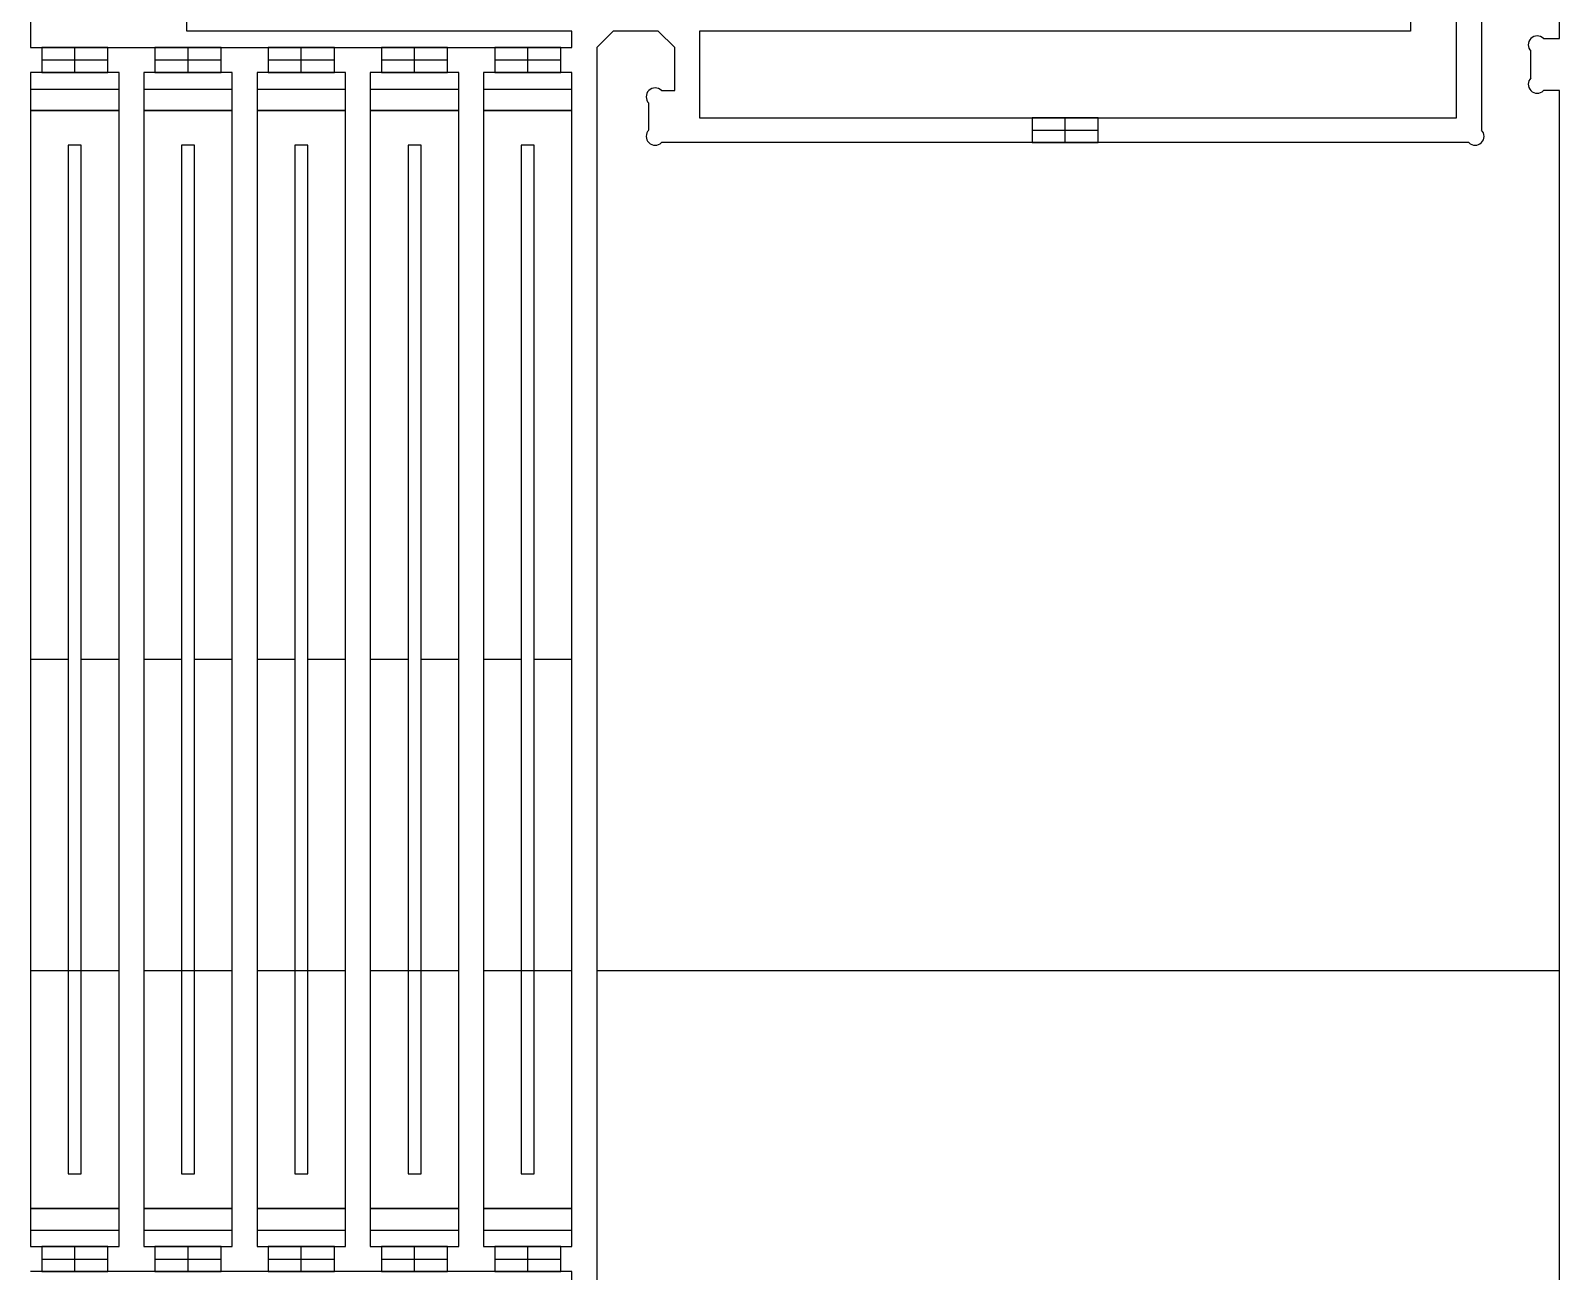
# Model space of a CAD drawing. Extents: x 0 to 96, y 0 to 48.
# Drawn here: x 24.15 to 47.29, y 19.45 to 38.23 of the extents above; entities that cross this region are included whole.
import ezdxf

# ---------------------------------------------------------------- set-up
doc = ezdxf.new("R2010")
doc.units = 0
doc.header["$MEASUREMENT"] = 0
doc.layers.add('3D_NESTING', color=18, linetype='CONTINUOUS')

msp = doc.modelspace()

# ---------------------------------------------------------------- linework, layer by layer
at = {"layer": '3D_NESTING'}
for p, q in [((24.154, 48), (24.154, 37.969)), ((24.154, 48, -0.738), (24.154, 37.969, -0.738)), ((24.154, 48, -0.369), (24.154, 37.969, -0.369)), ((26.52, 38.219), (26.52, 47.162)), ((26.52, 38.219, -0.369), (26.52, 47.162, -0.369)), ((45.035, 47.162), (45.035, 38.219)), ((45.035, 47.162, -0.369), (45.035, 38.219, -0.369)), ((26.52, 38.219, -0.738), (26.52, 38.764, -0.738)), ((45.035, 38.764, -0.738), (45.035, 38.219, -0.738)), ((45.733, 36.907), (45.733, 38.518)), ((45.733, 36.907, -0.738), (45.733, 38.518, -0.738)), ((45.733, 36.907, -0.369), (45.733, 38.518, -0.369)), ((26.52, 38.219), (26.52, 38.219, -0.738)), ((32.347, 38.219), (26.52, 38.219)), ((32.347, 38.219, -0.738), (26.52, 38.219, -0.738)), ((32.347, 38.219, -0.369), (26.52, 38.219, -0.369)), ((29.433, 38.219), (29.433, 38.219, -0.738)), ((32.347, 38.219), (32.347, 38.219, -0.738)), ((32.347, 37.969), (32.347, 38.219)), ((32.347, 37.969, -0.738), (32.347, 38.219, -0.738)), ((32.347, 37.969, -0.369), (32.347, 38.219, -0.369)), ((32.972, 38.219), (32.722, 37.969)), ((32.972, 38.219, -0.738), (32.722, 37.969, -0.738)), ((32.972, 38.219, -0.369), (32.722, 37.969, -0.369)), ((32.972, 38.219), (32.972, 38.219, -0.738)), ((33.653, 38.219), (32.972, 38.219)), ((33.653, 38.219, -0.738), (32.972, 38.219, -0.738)), ((33.653, 38.219, -0.369), (32.972, 38.219, -0.369)), ((33.313, 38.219), (33.313, 38.219, -0.738)), ((33.903, 37.969), (33.653, 38.219)), ((33.653, 38.219), (33.653, 38.219, -0.738)), ((33.903, 37.969, -0.738), (33.653, 38.219, -0.738)), ((33.903, 37.969, -0.369), (33.653, 38.219, -0.369)), ((34.278, 38.219), (34.278, 38.219, -0.738)), ((45.035, 38.219), (34.278, 38.219)), ((34.278, 38.219), (34.278, 36.907)), ((45.035, 38.219, -0.738), (34.278, 38.219, -0.738)), ((34.278, 38.219, -0.738), (34.278, 36.907, -0.738)), ((45.035, 38.219, -0.369), (34.278, 38.219, -0.369)), ((34.278, 38.219, -0.369), (34.278, 36.907, -0.369)), ((39.657, 38.219), (39.657, 38.219, -0.738)), ((45.035, 38.219), (45.035, 38.219, -0.738)), ((46.108, 38.363), (46.108, 36.723)), ((46.108, 38.363, -0.738), (46.108, 36.723, -0.738)), ((46.108, 38.363, -0.369), (46.108, 36.723, -0.369)), ((47.289, 38.107), (47.289, 38.363)), ((47.289, 38.107, -0.738), (47.289, 38.363, -0.738)), ((47.289, 38.107, -0.369), (47.289, 38.363, -0.369)), ((24.154, 37.969), (24.154, 37.969, -0.738)), ((24.154, 37.969), (32.347, 37.969)), ((24.154, 37.969, -0.738), (24.324, 37.969, -0.738)), ((24.154, 37.969, -0.369), (32.347, 37.969, -0.369)), ((25.324, 37.969, -0.738), (24.324, 37.969, -0.738)), ((24.324, 37.969, -0.738), (24.324, 37.594, -0.738)), ((24.324, 37.969, -0.613), (24.324, 37.594, -0.613)), ((24.324, 37.969, -0.738), (24.324, 37.969, -0.613)), ((25.324, 37.969, -0.613), (24.324, 37.969, -0.613)), ((24.324, 37.969, -0.675), (24.324, 37.594, -0.675)), ((24.824, 37.594, -0.738), (24.824, 37.969, -0.738)), ((24.824, 37.594, -0.613), (24.824, 37.969, -0.613)), ((25.324, 37.594, -0.738), (25.324, 37.969, -0.738)), ((25.324, 37.594, -0.613), (25.324, 37.969, -0.613)), ((25.324, 37.969, -0.738), (25.324, 37.969, -0.613)), ((25.324, 37.969, -0.738), (26.037, 37.969, -0.738)), ((25.324, 37.594, -0.675), (25.324, 37.969, -0.675)), ((27.037, 37.969, -0.738), (26.037, 37.969, -0.738)), ((26.037, 37.969, -0.738), (26.037, 37.594, -0.738)), ((26.037, 37.969, -0.613), (26.037, 37.594, -0.613)), ((26.037, 37.969, -0.738), (26.037, 37.969, -0.613)), ((27.037, 37.969, -0.613), (26.037, 37.969, -0.613)), ((26.037, 37.969, -0.675), (26.037, 37.594, -0.675)), ((26.537, 37.594, -0.738), (26.537, 37.969, -0.738)), ((26.537, 37.594, -0.613), (26.537, 37.969, -0.613)), ((27.037, 37.594, -0.738), (27.037, 37.969, -0.738)), ((27.037, 37.594, -0.613), (27.037, 37.969, -0.613)), ((27.037, 37.969, -0.738), (27.037, 37.969, -0.613)), ((27.037, 37.969, -0.738), (27.751, 37.969, -0.738)), ((27.037, 37.594, -0.675), (27.037, 37.969, -0.675)), ((28.751, 37.969, -0.738), (27.751, 37.969, -0.738)), ((27.751, 37.969, -0.738), (27.751, 37.594, -0.738)), ((27.751, 37.969, -0.613), (27.751, 37.594, -0.613)), ((27.751, 37.969, -0.738), (27.751, 37.969, -0.613)), ((28.751, 37.969, -0.613), (27.751, 37.969, -0.613)), ((27.751, 37.969, -0.675), (27.751, 37.594, -0.675)), ((28.251, 37.594, -0.738), (28.251, 37.969, -0.738)), ((28.251, 37.594, -0.613), (28.251, 37.969, -0.613)), ((28.251, 37.969), (28.251, 37.969, -0.613)), ((28.751, 37.594, -0.738), (28.751, 37.969, -0.738)), ((28.751, 37.594, -0.613), (28.751, 37.969, -0.613)), ((28.751, 37.969, -0.738), (28.751, 37.969, -0.613)), ((28.751, 37.969, -0.738), (29.464, 37.969, -0.738)), ((28.751, 37.594, -0.675), (28.751, 37.969, -0.675)), ((30.464, 37.969, -0.738), (29.464, 37.969, -0.738)), ((29.464, 37.969, -0.738), (29.464, 37.594, -0.738)), ((29.464, 37.969, -0.613), (29.464, 37.594, -0.613)), ((29.464, 37.969, -0.738), (29.464, 37.969, -0.613)), ((30.464, 37.969, -0.613), (29.464, 37.969, -0.613)), ((29.464, 37.969, -0.675), (29.464, 37.594, -0.675)), ((29.964, 37.594, -0.738), (29.964, 37.969, -0.738)), ((29.964, 37.594, -0.613), (29.964, 37.969, -0.613)), ((30.464, 37.594, -0.738), (30.464, 37.969, -0.738)), ((30.464, 37.594, -0.613), (30.464, 37.969, -0.613)), ((30.464, 37.969, -0.738), (30.464, 37.969, -0.613)), ((30.464, 37.969, -0.738), (31.178, 37.969, -0.738)), ((30.464, 37.594, -0.675), (30.464, 37.969, -0.675)), ((32.178, 37.969, -0.738), (31.178, 37.969, -0.738)), ((31.178, 37.969, -0.738), (31.178, 37.594, -0.738)), ((31.178, 37.969, -0.613), (31.178, 37.594, -0.613)), ((31.178, 37.969, -0.738), (31.178, 37.969, -0.613)), ((32.178, 37.969, -0.613), (31.178, 37.969, -0.613)), ((31.178, 37.969, -0.675), (31.178, 37.594, -0.675)), ((31.678, 37.594, -0.738), (31.678, 37.969, -0.738)), ((31.678, 37.594, -0.613), (31.678, 37.969, -0.613)), ((32.178, 37.594, -0.738), (32.178, 37.969, -0.738)), ((32.178, 37.594, -0.613), (32.178, 37.969, -0.613)), ((32.178, 37.969, -0.738), (32.178, 37.969, -0.613)), ((32.178, 37.969, -0.738), (32.347, 37.969, -0.738)), ((32.178, 37.594, -0.675), (32.178, 37.969, -0.675)), ((32.347, 38.094), (32.347, 38.094, -0.738)), ((32.347, 37.969), (32.347, 37.969, -0.738)), ((32.722, 37.969), (32.722, 37.969, -0.738)), ((32.722, 37.969), (32.722, 0.843)), ((32.722, 37.969, -0.738), (32.722, 0.843, -0.738)), ((32.722, 37.969, -0.369), (32.722, 0.843, -0.369)), ((32.847, 38.094), (32.847, 38.094, -0.738)), ((33.778, 38.094), (33.778, 38.094, -0.738)), ((33.903, 37.969), (33.903, 37.969, -0.738)), ((33.903, 37.319), (33.903, 37.969)), ((33.903, 37.319, -0.738), (33.903, 37.969, -0.738)), ((33.903, 37.319, -0.369), (33.903, 37.969, -0.369)), ((46.817, 38.011), (46.817, 38.011, -0.738)), ((46.856, 38.107), (46.856, 38.107, -0.738)), ((46.952, 38.146), (46.952, 38.146, -0.738)), ((47.047, 38.107), (47.047, 38.107, -0.738)), ((47.047, 38.107), (47.289, 38.107)), ((47.047, 38.107, -0.738), (47.289, 38.107, -0.738)), ((47.047, 38.107, -0.369), (47.289, 38.107, -0.369)), ((47.168, 38.107), (47.168, 38.107, -0.738)), ((47.289, 38.107), (47.289, 38.107, -0.738)), ((24.324, 37.782, -0.738), (24.324, 37.782, -0.613)), ((24.324, 37.782, -0.738), (25.324, 37.782, -0.738)), ((24.324, 37.782, -0.613), (25.324, 37.782, -0.613)), ((25.324, 37.782, -0.738), (25.324, 37.782, -0.613)), ((26.037, 37.782, -0.738), (26.037, 37.782, -0.613)), ((26.037, 37.782, -0.738), (27.037, 37.782, -0.738)), ((26.037, 37.782, -0.613), (27.037, 37.782, -0.613)), ((27.037, 37.782, -0.738), (27.037, 37.782, -0.613)), ((27.751, 37.782, -0.738), (27.751, 37.782, -0.613)), ((27.751, 37.782, -0.738), (28.751, 37.782, -0.738)), ((27.751, 37.782, -0.613), (28.751, 37.782, -0.613)), ((28.751, 37.782, -0.738), (28.751, 37.782, -0.613)), ((29.464, 37.782, -0.738), (29.464, 37.782, -0.613)), ((29.464, 37.782, -0.738), (30.464, 37.782, -0.738)), ((29.464, 37.782, -0.613), (30.464, 37.782, -0.613)), ((30.464, 37.782, -0.738), (30.464, 37.782, -0.613)), ((31.178, 37.782, -0.738), (31.178, 37.782, -0.613)), ((31.178, 37.782, -0.738), (32.178, 37.782, -0.738)), ((31.178, 37.782, -0.613), (32.178, 37.782, -0.613)), ((32.178, 37.782, -0.738), (32.178, 37.782, -0.613)), ((45.733, 37.713), (45.733, 37.713, -0.738)), ((46.856, 37.916), (46.856, 37.916, -0.738)), ((46.856, 37.51), (46.856, 37.916)), ((46.856, 37.51, -0.738), (46.856, 37.916, -0.738)), ((46.856, 37.51, -0.369), (46.856, 37.916, -0.369)), ((46.856, 37.713), (46.856, 37.713, -0.738)), ((24.154, 37.594, -0.738), (24.154, 19.828, -0.738)), ((25.493, 37.594, -0.394), (24.154, 37.594, -0.394)), ((24.154, 37.594, -0.394), (24.154, 37.018, -0.394)), ((24.154, 37.594, -0.394), (24.154, 37.594, -0.738)), ((24.324, 37.594, -0.738), (24.154, 37.594, -0.738)), ((24.324, 37.594, -0.613), (25.324, 37.594, -0.613)), ((24.324, 37.594, -0.738), (24.324, 37.594, -0.613)), ((24.324, 37.594, -0.738), (25.324, 37.594, -0.738)), ((24.824, 37.594, -0.394), (24.824, 37.594, -0.613)), ((25.493, 37.594, -0.738), (25.324, 37.594, -0.738)), ((25.324, 37.594, -0.738), (25.324, 37.594, -0.613)), ((25.493, 19.828, -0.738), (25.493, 37.594, -0.738)), ((25.493, 37.018, -0.394), (25.493, 37.594, -0.394)), ((25.493, 37.594, -0.394), (25.493, 37.594, -0.738)), ((25.868, 37.594, -0.738), (25.868, 19.828, -0.738)), ((27.207, 37.594, -0.394), (25.868, 37.594, -0.394)), ((25.868, 37.594, -0.394), (25.868, 37.018, -0.394)), ((25.868, 37.594, -0.394), (25.868, 37.594, -0.738)), ((26.037, 37.594, -0.738), (25.868, 37.594, -0.738)), ((26.037, 37.594, -0.613), (27.037, 37.594, -0.613)), ((26.037, 37.594, -0.738), (26.037, 37.594, -0.613)), ((26.037, 37.594, -0.738), (27.037, 37.594, -0.738)), ((26.537, 37.594, -0.394), (26.537, 37.594, -0.613)), ((27.207, 37.594, -0.738), (27.037, 37.594, -0.738)), ((27.037, 37.594, -0.738), (27.037, 37.594, -0.613)), ((27.207, 19.828, -0.738), (27.207, 37.594, -0.738)), ((27.207, 37.018, -0.394), (27.207, 37.594, -0.394)), ((27.207, 37.594, -0.394), (27.207, 37.594, -0.738)), ((27.582, 37.594, -0.738), (27.582, 19.828, -0.738)), ((28.92, 37.594, -0.394), (27.582, 37.594, -0.394)), ((27.582, 37.594, -0.394), (27.582, 37.018, -0.394)), ((27.582, 37.594, -0.394), (27.582, 37.594, -0.738)), ((27.751, 37.594, -0.738), (27.582, 37.594, -0.738)), ((27.751, 37.594, -0.613), (28.751, 37.594, -0.613)), ((27.751, 37.594, -0.738), (27.751, 37.594, -0.613)), ((27.751, 37.594, -0.738), (28.751, 37.594, -0.738)), ((28.251, 37.594, -0.394), (28.251, 37.594, -0.613)), ((28.92, 37.594, -0.738), (28.751, 37.594, -0.738)), ((28.751, 37.594, -0.738), (28.751, 37.594, -0.613)), ((28.92, 19.828, -0.738), (28.92, 37.594, -0.738)), ((28.92, 37.018, -0.394), (28.92, 37.594, -0.394)), ((28.92, 37.594, -0.394), (28.92, 37.594, -0.738)), ((29.295, 37.594, -0.738), (29.295, 19.828, -0.738)), ((30.634, 37.594, -0.394), (29.295, 37.594, -0.394)), ((29.295, 37.594, -0.394), (29.295, 37.018, -0.394)), ((29.295, 37.594, -0.394), (29.295, 37.594, -0.738)), ((29.464, 37.594, -0.738), (29.295, 37.594, -0.738)), ((29.464, 37.594, -0.613), (30.464, 37.594, -0.613)), ((29.464, 37.594, -0.738), (29.464, 37.594, -0.613)), ((29.464, 37.594, -0.738), (30.464, 37.594, -0.738)), ((29.964, 37.594, -0.394), (29.964, 37.594, -0.613)), ((30.634, 37.594, -0.738), (30.464, 37.594, -0.738)), ((30.464, 37.594, -0.738), (30.464, 37.594, -0.613)), ((30.634, 19.828, -0.738), (30.634, 37.594, -0.738)), ((30.634, 37.018, -0.394), (30.634, 37.594, -0.394)), ((30.634, 37.594, -0.394), (30.634, 37.594, -0.738)), ((31.009, 37.594, -0.738), (31.009, 19.828, -0.738)), ((32.347, 37.594, -0.394), (31.009, 37.594, -0.394)), ((31.009, 37.594, -0.394), (31.009, 37.018, -0.394)), ((31.009, 37.594, -0.394), (31.009, 37.594, -0.738)), ((31.178, 37.594, -0.738), (31.009, 37.594, -0.738)), ((31.178, 37.594, -0.613), (32.178, 37.594, -0.613)), ((31.178, 37.594, -0.738), (31.178, 37.594, -0.613)), ((31.178, 37.594, -0.738), (32.178, 37.594, -0.738)), ((31.678, 37.594, -0.394), (31.678, 37.594, -0.613)), ((32.347, 37.594, -0.738), (32.178, 37.594, -0.738)), ((32.178, 37.594, -0.738), (32.178, 37.594, -0.613)), ((32.347, 19.828, -0.738), (32.347, 37.594, -0.738)), ((32.347, 37.018, -0.394), (32.347, 37.594, -0.394)), ((32.347, 37.594, -0.394), (32.347, 37.594, -0.738)), ((33.903, 37.644), (33.903, 37.644, -0.738)), ((34.278, 37.563), (34.278, 37.563, -0.738)), ((46.108, 37.543), (46.108, 37.543, -0.738)), ((46.856, 37.51), (46.856, 37.51, -0.738)), ((24.154, 37.343, -0.394), (25.493, 37.343, -0.394)), ((25.868, 37.343, -0.394), (27.207, 37.343, -0.394)), ((27.582, 37.343, -0.394), (28.92, 37.343, -0.394)), ((29.295, 37.343, -0.394), (30.634, 37.343, -0.394)), ((31.009, 37.343, -0.394), (32.347, 37.343, -0.394)), ((33.51, 37.319), (33.51, 37.319, -0.738)), ((33.605, 37.359), (33.605, 37.359, -0.738)), ((33.701, 37.319), (33.701, 37.319, -0.738)), ((33.701, 37.319), (33.903, 37.319)), ((33.701, 37.319, -0.738), (33.903, 37.319, -0.738)), ((33.701, 37.319, -0.369), (33.903, 37.319, -0.369)), ((33.802, 37.319), (33.802, 37.319, -0.738)), ((33.903, 37.319), (33.903, 37.319, -0.738)), ((46.817, 37.415), (46.817, 37.415, -0.738)), ((46.856, 37.319), (46.856, 37.319, -0.738)), ((46.952, 37.28), (46.952, 37.28, -0.738)), ((47.047, 37.319), (47.047, 37.319, -0.738)), ((47.289, 37.319), (47.047, 37.319)), ((47.289, 37.319, -0.738), (47.047, 37.319, -0.738)), ((47.289, 37.319, -0.369), (47.047, 37.319, -0.369)), ((47.168, 37.319), (47.168, 37.319, -0.738)), ((47.289, 37.319), (47.289, 37.319, -0.738)), ((47.289, 1.493), (47.289, 37.319)), ((47.289, 1.493, -0.738), (47.289, 37.319, -0.738)), ((47.289, 1.493, -0.369), (47.289, 37.319, -0.369)), ((24.154, 37.018, -0.394), (24.154, 37.018, -0.19)), ((25.493, 37.018, -0.394), (24.154, 37.018, -0.394)), ((24.154, 37.018, -0.19), (24.154, 20.404, -0.19)), ((24.154, 37.018, -0.19), (25.493, 37.018, -0.19)), ((24.154, 37.018, -0.369), (24.154, 20.404, -0.369)), ((25.493, 37.018, -0.197), (24.154, 37.018, -0.197)), ((25.493, 20.404, -0.19), (25.493, 37.018, -0.19)), ((25.493, 37.018, -0.19), (25.493, 37.018, -0.394)), ((25.493, 20.404, -0.369), (25.493, 37.018, -0.369)), ((25.868, 37.018, -0.394), (25.868, 37.018, -0.19)), ((27.207, 37.018, -0.394), (25.868, 37.018, -0.394)), ((25.868, 37.018, -0.19), (25.868, 20.404, -0.19)), ((25.868, 37.018, -0.19), (27.207, 37.018, -0.19)), ((25.868, 37.018, -0.369), (25.868, 20.404, -0.369)), ((27.207, 37.018, -0.197), (25.868, 37.018, -0.197)), ((27.207, 20.404, -0.19), (27.207, 37.018, -0.19)), ((27.207, 37.018, -0.19), (27.207, 37.018, -0.394)), ((27.207, 20.404, -0.369), (27.207, 37.018, -0.369)), ((27.582, 37.018, -0.394), (27.582, 37.018, -0.19)), ((28.92, 37.018, -0.394), (27.582, 37.018, -0.394)), ((27.582, 37.018, -0.19), (27.582, 20.404, -0.19)), ((27.582, 37.018, -0.19), (28.92, 37.018, -0.19)), ((27.582, 37.018, -0.369), (27.582, 20.404, -0.369)), ((28.92, 37.018, -0.197), (27.582, 37.018, -0.197)), ((28.92, 20.404, -0.19), (28.92, 37.018, -0.19)), ((28.92, 37.018, -0.19), (28.92, 37.018, -0.394)), ((28.92, 20.404, -0.369), (28.92, 37.018, -0.369)), ((29.295, 37.018, -0.394), (29.295, 37.018, -0.19)), ((30.634, 37.018, -0.394), (29.295, 37.018, -0.394)), ((29.295, 37.018, -0.19), (29.295, 20.404, -0.19)), ((29.295, 37.018, -0.19), (30.634, 37.018, -0.19)), ((29.295, 37.018, -0.369), (29.295, 20.404, -0.369)), ((30.634, 37.018, -0.197), (29.295, 37.018, -0.197)), ((30.634, 20.404, -0.19), (30.634, 37.018, -0.19)), ((30.634, 37.018, -0.19), (30.634, 37.018, -0.394)), ((30.634, 20.404, -0.369), (30.634, 37.018, -0.369)), ((31.009, 37.018, -0.394), (31.009, 37.018, -0.19)), ((32.347, 37.018, -0.394), (31.009, 37.018, -0.394)), ((31.009, 37.018, -0.19), (31.009, 20.404, -0.19)), ((31.009, 37.018, -0.19), (32.347, 37.018, -0.19)), ((31.009, 37.018, -0.369), (31.009, 20.404, -0.369)), ((32.347, 37.018, -0.197), (31.009, 37.018, -0.197)), ((32.347, 20.404, -0.19), (32.347, 37.018, -0.19)), ((32.347, 37.018, -0.19), (32.347, 37.018, -0.394)), ((32.347, 20.404, -0.369), (32.347, 37.018, -0.369)), ((33.47, 37.224), (33.47, 37.224, -0.738)), ((33.51, 37.128), (33.51, 37.128, -0.738)), ((33.51, 36.723), (33.51, 37.128)), ((33.51, 36.723, -0.738), (33.51, 37.128, -0.738)), ((33.51, 36.723, -0.369), (33.51, 37.128, -0.369)), ((33.51, 36.926), (33.51, 36.926, -0.738)), ((34.278, 36.907), (34.278, 36.907, -0.738)), ((34.278, 36.907), (45.733, 36.907)), ((34.278, 36.907, -0.738), (39.309, 36.907, -0.738)), ((34.278, 36.907, -0.369), (45.733, 36.907, -0.369)), ((40.309, 36.907, -0.738), (39.309, 36.907, -0.738)), ((39.309, 36.907, -0.738), (39.309, 36.907, -0.613)), ((39.309, 36.907, -0.738), (39.309, 36.532, -0.738)), ((39.309, 36.907, -0.613), (39.309, 36.532, -0.613)), ((40.309, 36.907, -0.613), (39.309, 36.907, -0.613)), ((39.309, 36.907, -0.675), (39.309, 36.532, -0.675)), ((39.809, 36.532, -0.738), (39.809, 36.907, -0.738)), ((39.809, 36.532, -0.613), (39.809, 36.907, -0.613)), ((40.006, 36.907), (40.006, 36.907, -0.613)), ((40.309, 36.532, -0.738), (40.309, 36.907, -0.738)), ((40.309, 36.907, -0.738), (40.309, 36.907, -0.613)), ((40.309, 36.532, -0.613), (40.309, 36.907, -0.613)), ((40.309, 36.907, -0.738), (45.733, 36.907, -0.738)), ((40.309, 36.532, -0.675), (40.309, 36.907, -0.675)), ((45.733, 36.907), (45.733, 36.907, -0.738)), ((33.47, 36.627), (33.47, 36.627, -0.738)), ((33.51, 36.723), (33.51, 36.723, -0.738)), ((39.309, 36.719, -0.738), (39.309, 36.719, -0.613)), ((39.309, 36.719, -0.738), (40.309, 36.719, -0.738)), ((39.309, 36.719, -0.613), (40.309, 36.719, -0.613)), ((40.309, 36.719, -0.738), (40.309, 36.719, -0.613)), ((46.108, 36.723), (46.108, 36.723, -0.738)), ((46.148, 36.627), (46.148, 36.627, -0.738)), ((24.725, 36.494, -0.19), (24.725, 20.928, -0.19)), ((24.725, 36.494), (24.725, 36.494, -0.19)), ((24.922, 36.494, -0.19), (24.725, 36.494, -0.19)), ((24.725, 36.494), (24.725, 20.928)), ((24.922, 36.494), (24.725, 36.494)), ((24.725, 36.494, -0.095), (24.725, 20.928, -0.095)), ((24.922, 36.494, -0.095), (24.725, 36.494, -0.095)), ((24.824, 36.494), (24.824, 36.494, -0.19)), ((24.922, 36.494), (24.922, 36.494, -0.19)), ((24.922, 20.928, -0.19), (24.922, 36.494, -0.19)), ((24.922, 20.928), (24.922, 36.494)), ((24.922, 20.928, -0.095), (24.922, 36.494, -0.095)), ((26.439, 36.494, -0.19), (26.439, 20.928, -0.19)), ((26.439, 36.494), (26.439, 36.494, -0.19)), ((26.636, 36.494, -0.19), (26.439, 36.494, -0.19)), ((26.439, 36.494), (26.439, 20.928)), ((26.636, 36.494), (26.439, 36.494)), ((26.439, 36.494, -0.095), (26.439, 20.928, -0.095)), ((26.636, 36.494, -0.095), (26.439, 36.494, -0.095)), ((26.537, 36.494), (26.537, 36.494, -0.19)), ((26.636, 36.494), (26.636, 36.494, -0.19)), ((26.636, 20.928, -0.19), (26.636, 36.494, -0.19)), ((26.636, 20.928), (26.636, 36.494)), ((26.636, 20.928, -0.095), (26.636, 36.494, -0.095)), ((28.152, 36.494, -0.19), (28.152, 20.928, -0.19)), ((28.152, 36.494), (28.152, 36.494, -0.19)), ((28.349, 36.494, -0.19), (28.152, 36.494, -0.19)), ((28.152, 36.494), (28.152, 20.928)), ((28.349, 36.494), (28.152, 36.494)), ((28.152, 36.494, -0.095), (28.152, 20.928, -0.095)), ((28.349, 36.494, -0.095), (28.152, 36.494, -0.095)), ((28.251, 36.494), (28.251, 36.494, -0.19)), ((28.349, 36.494), (28.349, 36.494, -0.19)), ((28.349, 20.928, -0.19), (28.349, 36.494, -0.19)), ((28.349, 20.928), (28.349, 36.494)), ((28.349, 20.928, -0.095), (28.349, 36.494, -0.095)), ((29.866, 36.494, -0.19), (29.866, 20.928, -0.19)), ((29.866, 36.494), (29.866, 36.494, -0.19)), ((30.063, 36.494, -0.19), (29.866, 36.494, -0.19)), ((29.866, 36.494), (29.866, 20.928)), ((30.063, 36.494), (29.866, 36.494)), ((29.866, 36.494, -0.095), (29.866, 20.928, -0.095)), ((30.063, 36.494, -0.095), (29.866, 36.494, -0.095)), ((29.964, 36.494), (29.964, 36.494, -0.19)), ((30.063, 36.494), (30.063, 36.494, -0.19)), ((30.063, 20.928, -0.19), (30.063, 36.494, -0.19)), ((30.063, 20.928), (30.063, 36.494)), ((30.063, 20.928, -0.095), (30.063, 36.494, -0.095)), ((31.58, 36.494, -0.19), (31.58, 20.928, -0.19)), ((31.58, 36.494), (31.58, 36.494, -0.19)), ((31.776, 36.494, -0.19), (31.58, 36.494, -0.19)), ((31.58, 36.494), (31.58, 20.928)), ((31.776, 36.494), (31.58, 36.494)), ((31.58, 36.494, -0.095), (31.58, 20.928, -0.095)), ((31.776, 36.494, -0.095), (31.58, 36.494, -0.095)), ((31.678, 36.494), (31.678, 36.494, -0.19)), ((31.776, 36.494), (31.776, 36.494, -0.19)), ((31.776, 20.928, -0.19), (31.776, 36.494, -0.19)), ((31.776, 20.928), (31.776, 36.494)), ((31.776, 20.928, -0.095), (31.776, 36.494, -0.095)), ((33.51, 36.532), (33.51, 36.532, -0.738)), ((33.605, 36.492), (33.605, 36.492, -0.738)), ((33.701, 36.532), (33.701, 36.532, -0.738)), ((45.917, 36.532), (33.701, 36.532)), ((39.309, 36.532, -0.738), (33.701, 36.532, -0.738)), ((45.917, 36.532, -0.369), (33.701, 36.532, -0.369)), ((39.309, 36.532, -0.738), (40.309, 36.532, -0.738)), ((39.309, 36.532, -0.738), (39.309, 36.532, -0.613)), ((39.309, 36.532, -0.613), (40.309, 36.532, -0.613)), ((39.809, 36.532), (39.809, 36.532, -0.613)), ((45.917, 36.532, -0.738), (40.309, 36.532, -0.738)), ((40.309, 36.532, -0.738), (40.309, 36.532, -0.613)), ((45.917, 36.532), (45.917, 36.532, -0.738)), ((46.013, 36.492), (46.013, 36.492, -0.738)), ((46.108, 36.532), (46.108, 36.532, -0.738)), ((24.154, 28.711, -0.19), (24.154, 28.711, -0.738)), ((24.725, 28.711, -0.19), (24.154, 28.711, -0.19)), ((24.725, 28.711), (24.725, 28.711, -0.19)), ((24.922, 28.711), (24.922, 28.711, -0.19)), ((25.493, 28.711, -0.19), (24.922, 28.711, -0.19)), ((25.493, 28.711, -0.19), (25.493, 28.711, -0.738)), ((25.868, 28.711, -0.19), (25.868, 28.711, -0.738)), ((26.439, 28.711, -0.19), (25.868, 28.711, -0.19)), ((26.439, 28.711), (26.439, 28.711, -0.19)), ((26.636, 28.711), (26.636, 28.711, -0.19)), ((27.207, 28.711, -0.19), (26.636, 28.711, -0.19)), ((27.207, 28.711, -0.19), (27.207, 28.711, -0.738)), ((27.582, 28.711, -0.19), (27.582, 28.711, -0.738)), ((28.152, 28.711, -0.19), (27.582, 28.711, -0.19)), ((28.152, 28.711), (28.152, 28.711, -0.19)), ((28.349, 28.711), (28.349, 28.711, -0.19)), ((28.92, 28.711, -0.19), (28.349, 28.711, -0.19)), ((28.92, 28.711, -0.19), (28.92, 28.711, -0.738)), ((29.295, 28.711, -0.19), (29.295, 28.711, -0.738)), ((29.866, 28.711, -0.19), (29.295, 28.711, -0.19)), ((29.866, 28.711), (29.866, 28.711, -0.19)), ((30.063, 28.711), (30.063, 28.711, -0.19)), ((30.634, 28.711, -0.19), (30.063, 28.711, -0.19)), ((30.634, 28.711, -0.19), (30.634, 28.711, -0.738)), ((31.009, 28.711, -0.19), (31.009, 28.711, -0.738)), ((31.58, 28.711, -0.19), (31.009, 28.711, -0.19)), ((31.58, 28.711), (31.58, 28.711, -0.19)), ((31.776, 28.711), (31.776, 28.711, -0.19)), ((32.347, 28.711, -0.19), (31.776, 28.711, -0.19)), ((32.347, 28.711, -0.19), (32.347, 28.711, -0.738)), ((25.493, 24, -0.738), (24.154, 24, -0.738)), ((24.922, 24), (24.725, 24)), ((27.207, 24, -0.738), (25.868, 24, -0.738)), ((26.636, 24), (26.439, 24)), ((28.92, 24, -0.738), (27.582, 24, -0.738)), ((28.349, 24), (28.152, 24)), ((30.634, 24, -0.738), (29.295, 24, -0.738)), ((30.063, 24), (29.866, 24)), ((32.347, 24, -0.738), (31.009, 24, -0.738)), ((31.776, 24), (31.58, 24)), ((47.289, 24), (32.722, 24)), ((47.289, 24, -0.738), (32.722, 24, -0.738)), ((24.725, 20.928), (24.725, 20.928, -0.19)), ((24.725, 20.928, -0.19), (24.922, 20.928, -0.19)), ((24.725, 20.928), (24.922, 20.928)), ((24.725, 20.928, -0.095), (24.922, 20.928, -0.095)), ((24.824, 20.928), (24.824, 20.928, -0.19)), ((24.922, 20.928), (24.922, 20.928, -0.19)), ((26.439, 20.928), (26.439, 20.928, -0.19)), ((26.439, 20.928, -0.19), (26.636, 20.928, -0.19)), ((26.439, 20.928), (26.636, 20.928)), ((26.439, 20.928, -0.095), (26.636, 20.928, -0.095)), ((26.537, 20.928), (26.537, 20.928, -0.19)), ((26.636, 20.928), (26.636, 20.928, -0.19)), ((28.152, 20.928), (28.152, 20.928, -0.19)), ((28.152, 20.928, -0.19), (28.349, 20.928, -0.19)), ((28.152, 20.928), (28.349, 20.928)), ((28.152, 20.928, -0.095), (28.349, 20.928, -0.095)), ((28.251, 20.928), (28.251, 20.928, -0.19)), ((28.349, 20.928), (28.349, 20.928, -0.19)), ((29.866, 20.928), (29.866, 20.928, -0.19)), ((29.866, 20.928, -0.19), (30.063, 20.928, -0.19)), ((29.866, 20.928), (30.063, 20.928)), ((29.866, 20.928, -0.095), (30.063, 20.928, -0.095)), ((29.964, 20.928), (29.964, 20.928, -0.19)), ((30.063, 20.928), (30.063, 20.928, -0.19)), ((31.58, 20.928), (31.58, 20.928, -0.19)), ((31.58, 20.928, -0.19), (31.776, 20.928, -0.19)), ((31.58, 20.928), (31.776, 20.928)), ((31.58, 20.928, -0.095), (31.776, 20.928, -0.095)), ((31.678, 20.928), (31.678, 20.928, -0.19)), ((31.776, 20.928), (31.776, 20.928, -0.19)), ((24.154, 20.404, -0.394), (24.154, 19.828, -0.394)), ((24.154, 20.404, -0.394), (25.493, 20.404, -0.394)), ((25.493, 20.404, -0.19), (24.154, 20.404, -0.19)), ((24.154, 20.404, -0.19), (24.154, 20.404, -0.394)), ((24.154, 20.404, -0.197), (25.493, 20.404, -0.197)), ((25.493, 20.404, -0.394), (25.493, 20.404, -0.19)), ((25.493, 19.828, -0.394), (25.493, 20.404, -0.394)), ((25.868, 20.404, -0.394), (25.868, 19.828, -0.394)), ((25.868, 20.404, -0.394), (27.207, 20.404, -0.394)), ((27.207, 20.404, -0.19), (25.868, 20.404, -0.19)), ((25.868, 20.404, -0.19), (25.868, 20.404, -0.394)), ((25.868, 20.404, -0.197), (27.207, 20.404, -0.197)), ((27.207, 20.404, -0.394), (27.207, 20.404, -0.19)), ((27.207, 19.828, -0.394), (27.207, 20.404, -0.394)), ((27.582, 20.404, -0.394), (27.582, 19.828, -0.394)), ((27.582, 20.404, -0.394), (28.92, 20.404, -0.394)), ((28.92, 20.404, -0.19), (27.582, 20.404, -0.19)), ((27.582, 20.404, -0.19), (27.582, 20.404, -0.394)), ((27.582, 20.404, -0.197), (28.92, 20.404, -0.197)), ((28.92, 20.404, -0.394), (28.92, 20.404, -0.19)), ((28.92, 19.828, -0.394), (28.92, 20.404, -0.394)), ((29.295, 20.404, -0.394), (29.295, 19.828, -0.394)), ((29.295, 20.404, -0.394), (30.634, 20.404, -0.394)), ((30.634, 20.404, -0.19), (29.295, 20.404, -0.19)), ((29.295, 20.404, -0.19), (29.295, 20.404, -0.394)), ((29.295, 20.404, -0.197), (30.634, 20.404, -0.197)), ((30.634, 20.404, -0.394), (30.634, 20.404, -0.19)), ((30.634, 19.828, -0.394), (30.634, 20.404, -0.394)), ((31.009, 20.404, -0.394), (31.009, 19.828, -0.394)), ((31.009, 20.404, -0.394), (32.347, 20.404, -0.394)), ((32.347, 20.404, -0.19), (31.009, 20.404, -0.19)), ((31.009, 20.404, -0.19), (31.009, 20.404, -0.394)), ((31.009, 20.404, -0.197), (32.347, 20.404, -0.197)), ((32.347, 20.404, -0.394), (32.347, 20.404, -0.19)), ((32.347, 19.828, -0.394), (32.347, 20.404, -0.394)), ((24.154, 20.08, -0.394), (25.493, 20.08, -0.394)), ((25.868, 20.08, -0.394), (27.207, 20.08, -0.394)), ((27.582, 20.08, -0.394), (28.92, 20.08, -0.394)), ((29.295, 20.08, -0.394), (30.634, 20.08, -0.394)), ((31.009, 20.08, -0.394), (32.347, 20.08, -0.394)), ((24.154, 19.828, -0.738), (24.324, 19.828, -0.738)), ((24.154, 19.828, -0.394), (25.493, 19.828, -0.394)), ((24.154, 19.828, -0.394), (24.154, 19.828, -0.738)), ((24.324, 19.828, -0.738), (24.324, 19.453, -0.738)), ((24.324, 19.828, -0.613), (24.324, 19.453, -0.613)), ((24.324, 19.828, -0.738), (24.324, 19.828, -0.613)), ((25.324, 19.828, -0.613), (24.324, 19.828, -0.613)), ((25.324, 19.828, -0.738), (24.324, 19.828, -0.738)), ((24.324, 19.828, -0.675), (24.324, 19.453, -0.675)), ((24.824, 19.828, -0.394), (24.824, 19.828, -0.613)), ((24.824, 19.453, -0.738), (24.824, 19.828, -0.738)), ((24.824, 19.453, -0.613), (24.824, 19.828, -0.613)), ((25.324, 19.453, -0.738), (25.324, 19.828, -0.738)), ((25.324, 19.453, -0.613), (25.324, 19.828, -0.613)), ((25.324, 19.828, -0.738), (25.324, 19.828, -0.613)), ((25.324, 19.828, -0.738), (25.493, 19.828, -0.738)), ((25.324, 19.453, -0.675), (25.324, 19.828, -0.675)), ((25.493, 19.828, -0.394), (25.493, 19.828, -0.738)), ((25.868, 19.828, -0.738), (26.037, 19.828, -0.738)), ((25.868, 19.828, -0.394), (27.207, 19.828, -0.394)), ((25.868, 19.828, -0.394), (25.868, 19.828, -0.738)), ((26.037, 19.828, -0.738), (26.037, 19.453, -0.738)), ((26.037, 19.828, -0.613), (26.037, 19.453, -0.613)), ((26.037, 19.828, -0.738), (26.037, 19.828, -0.613)), ((27.037, 19.828, -0.613), (26.037, 19.828, -0.613)), ((27.037, 19.828, -0.738), (26.037, 19.828, -0.738)), ((26.037, 19.828, -0.675), (26.037, 19.453, -0.675)), ((26.537, 19.828, -0.394), (26.537, 19.828, -0.613)), ((26.537, 19.453, -0.738), (26.537, 19.828, -0.738)), ((26.537, 19.453, -0.613), (26.537, 19.828, -0.613)), ((27.037, 19.453, -0.738), (27.037, 19.828, -0.738)), ((27.037, 19.453, -0.613), (27.037, 19.828, -0.613)), ((27.037, 19.828, -0.738), (27.037, 19.828, -0.613)), ((27.037, 19.828, -0.738), (27.207, 19.828, -0.738)), ((27.037, 19.453, -0.675), (27.037, 19.828, -0.675)), ((27.207, 19.828, -0.394), (27.207, 19.828, -0.738)), ((27.582, 19.828, -0.738), (27.751, 19.828, -0.738)), ((27.582, 19.828, -0.394), (28.92, 19.828, -0.394)), ((27.582, 19.828, -0.394), (27.582, 19.828, -0.738)), ((27.751, 19.828, -0.738), (27.751, 19.453, -0.738)), ((27.751, 19.828, -0.613), (27.751, 19.453, -0.613)), ((27.751, 19.828, -0.738), (27.751, 19.828, -0.613)), ((28.751, 19.828, -0.613), (27.751, 19.828, -0.613)), ((28.751, 19.828, -0.738), (27.751, 19.828, -0.738)), ((27.751, 19.828, -0.675), (27.751, 19.453, -0.675)), ((28.251, 19.828, -0.394), (28.251, 19.828, -0.613)), ((28.251, 19.453, -0.738), (28.251, 19.828, -0.738)), ((28.251, 19.453, -0.613), (28.251, 19.828, -0.613)), ((28.751, 19.453, -0.738), (28.751, 19.828, -0.738)), ((28.751, 19.453, -0.613), (28.751, 19.828, -0.613)), ((28.751, 19.828, -0.738), (28.751, 19.828, -0.613)), ((28.751, 19.828, -0.738), (28.92, 19.828, -0.738)), ((28.751, 19.453, -0.675), (28.751, 19.828, -0.675)), ((28.92, 19.828, -0.394), (28.92, 19.828, -0.738)), ((29.295, 19.828, -0.738), (29.464, 19.828, -0.738)), ((29.295, 19.828, -0.394), (30.634, 19.828, -0.394)), ((29.295, 19.828, -0.394), (29.295, 19.828, -0.738)), ((29.464, 19.828, -0.738), (29.464, 19.453, -0.738)), ((29.464, 19.828, -0.613), (29.464, 19.453, -0.613)), ((29.464, 19.828, -0.738), (29.464, 19.828, -0.613)), ((30.464, 19.828, -0.613), (29.464, 19.828, -0.613)), ((30.464, 19.828, -0.738), (29.464, 19.828, -0.738)), ((29.464, 19.828, -0.675), (29.464, 19.453, -0.675)), ((29.964, 19.828, -0.394), (29.964, 19.828, -0.613)), ((29.964, 19.453, -0.738), (29.964, 19.828, -0.738)), ((29.964, 19.453, -0.613), (29.964, 19.828, -0.613)), ((30.464, 19.453, -0.738), (30.464, 19.828, -0.738)), ((30.464, 19.453, -0.613), (30.464, 19.828, -0.613)), ((30.464, 19.828, -0.738), (30.464, 19.828, -0.613)), ((30.464, 19.828, -0.738), (30.634, 19.828, -0.738)), ((30.464, 19.453, -0.675), (30.464, 19.828, -0.675)), ((30.634, 19.828, -0.394), (30.634, 19.828, -0.738)), ((31.009, 19.828, -0.738), (31.178, 19.828, -0.738)), ((31.009, 19.828, -0.394), (32.347, 19.828, -0.394)), ((31.009, 19.828, -0.394), (31.009, 19.828, -0.738)), ((31.178, 19.828, -0.738), (31.178, 19.453, -0.738)), ((31.178, 19.828, -0.613), (31.178, 19.453, -0.613)), ((31.178, 19.828, -0.738), (31.178, 19.828, -0.613)), ((32.178, 19.828, -0.613), (31.178, 19.828, -0.613)), ((32.178, 19.828, -0.738), (31.178, 19.828, -0.738)), ((31.178, 19.828, -0.675), (31.178, 19.453, -0.675)), ((31.678, 19.828, -0.394), (31.678, 19.828, -0.613)), ((31.678, 19.453, -0.738), (31.678, 19.828, -0.738)), ((31.678, 19.453, -0.613), (31.678, 19.828, -0.613)), ((32.178, 19.453, -0.738), (32.178, 19.828, -0.738)), ((32.178, 19.453, -0.613), (32.178, 19.828, -0.613)), ((32.178, 19.828, -0.738), (32.178, 19.828, -0.613)), ((32.178, 19.828, -0.738), (32.347, 19.828, -0.738)), ((32.178, 19.453, -0.675), (32.178, 19.828, -0.675)), ((32.347, 19.828, -0.394), (32.347, 19.828, -0.738)), ((32.347, 19.453), (24.154, 19.453)), ((24.324, 19.453, -0.738), (24.154, 19.453, -0.738)), ((32.347, 19.453, -0.369), (24.154, 19.453, -0.369)), ((24.324, 19.641, -0.738), (24.324, 19.641, -0.613)), ((24.324, 19.641, -0.738), (25.324, 19.641, -0.738)), ((24.324, 19.641, -0.613), (25.324, 19.641, -0.613)), ((24.324, 19.453, -0.738), (24.324, 19.453, -0.613)), ((24.324, 19.453, -0.613), (25.324, 19.453, -0.613)), ((24.324, 19.453, -0.738), (25.324, 19.453, -0.738)), ((25.324, 19.641, -0.738), (25.324, 19.641, -0.613)), ((26.037, 19.453, -0.738), (25.324, 19.453, -0.738)), ((25.324, 19.453, -0.738), (25.324, 19.453, -0.613)), ((26.037, 19.641, -0.738), (26.037, 19.641, -0.613)), ((26.037, 19.641, -0.738), (27.037, 19.641, -0.738)), ((26.037, 19.641, -0.613), (27.037, 19.641, -0.613)), ((26.037, 19.453, -0.738), (26.037, 19.453, -0.613)), ((26.037, 19.453, -0.613), (27.037, 19.453, -0.613)), ((26.037, 19.453, -0.738), (27.037, 19.453, -0.738)), ((27.037, 19.641, -0.738), (27.037, 19.641, -0.613)), ((27.751, 19.453, -0.738), (27.037, 19.453, -0.738)), ((27.037, 19.453, -0.738), (27.037, 19.453, -0.613)), ((27.751, 19.641, -0.738), (27.751, 19.641, -0.613)), ((27.751, 19.641, -0.738), (28.751, 19.641, -0.738)), ((27.751, 19.641, -0.613), (28.751, 19.641, -0.613)), ((27.751, 19.453, -0.738), (27.751, 19.453, -0.613)), ((27.751, 19.453, -0.613), (28.751, 19.453, -0.613)), ((27.751, 19.453, -0.738), (28.751, 19.453, -0.738)), ((28.251, 19.453), (28.251, 19.453, -0.613)), ((28.751, 19.641, -0.738), (28.751, 19.641, -0.613)), ((29.464, 19.453, -0.738), (28.751, 19.453, -0.738)), ((28.751, 19.453, -0.738), (28.751, 19.453, -0.613)), ((29.464, 19.641, -0.738), (29.464, 19.641, -0.613)), ((29.464, 19.641, -0.738), (30.464, 19.641, -0.738)), ((29.464, 19.641, -0.613), (30.464, 19.641, -0.613)), ((29.464, 19.453, -0.738), (29.464, 19.453, -0.613)), ((29.464, 19.453, -0.613), (30.464, 19.453, -0.613)), ((29.464, 19.453, -0.738), (30.464, 19.453, -0.738)), ((30.464, 19.641, -0.738), (30.464, 19.641, -0.613)), ((31.178, 19.453, -0.738), (30.464, 19.453, -0.738)), ((30.464, 19.453, -0.738), (30.464, 19.453, -0.613)), ((31.178, 19.641, -0.738), (31.178, 19.641, -0.613)), ((31.178, 19.641, -0.738), (32.178, 19.641, -0.738)), ((31.178, 19.641, -0.613), (32.178, 19.641, -0.613)), ((31.178, 19.453, -0.738), (31.178, 19.453, -0.613)), ((31.178, 19.453, -0.613), (32.178, 19.453, -0.613)), ((31.178, 19.453, -0.738), (32.178, 19.453, -0.738)), ((32.178, 19.641, -0.738), (32.178, 19.641, -0.613)), ((32.347, 19.453, -0.738), (32.178, 19.453, -0.738)), ((32.178, 19.453, -0.738), (32.178, 19.453, -0.613)), ((32.347, 19.453), (32.347, 19.453, -0.738)), ((32.347, 18.983), (32.347, 19.453)), ((32.347, 18.983, -0.738), (32.347, 19.453, -0.738)), ((32.347, 18.983, -0.369), (32.347, 19.453, -0.369))]:
    msp.add_line(p, q, dxfattribs=at)
for centre, start, end in [((46.952, 38.011), 45, 225), ((46.952, 38.011, -0.738), 45, 225), ((46.952, 38.011, -0.369), 45, 225), ((46.952, 37.415), 135, 315), ((46.952, 37.415, -0.738), 135, 315), ((46.952, 37.415, -0.369), 135, 315), ((33.605, 37.224), 45, 225), ((33.605, 37.224, -0.738), 45, 225), ((33.605, 37.224, -0.369), 45, 225), ((33.605, 36.627), 135, 315), ((33.605, 36.627, -0.738), 135, 315), ((33.605, 36.627, -0.369), 135, 315), ((46.013, 36.627), 225, 45), ((46.013, 36.627, -0.738), 225, 45), ((46.013, 36.627, -0.369), 225, 45)]:
    msp.add_arc(centre, 0.135, start, end, dxfattribs=at)

doc.saveas('drawing.dxf')
